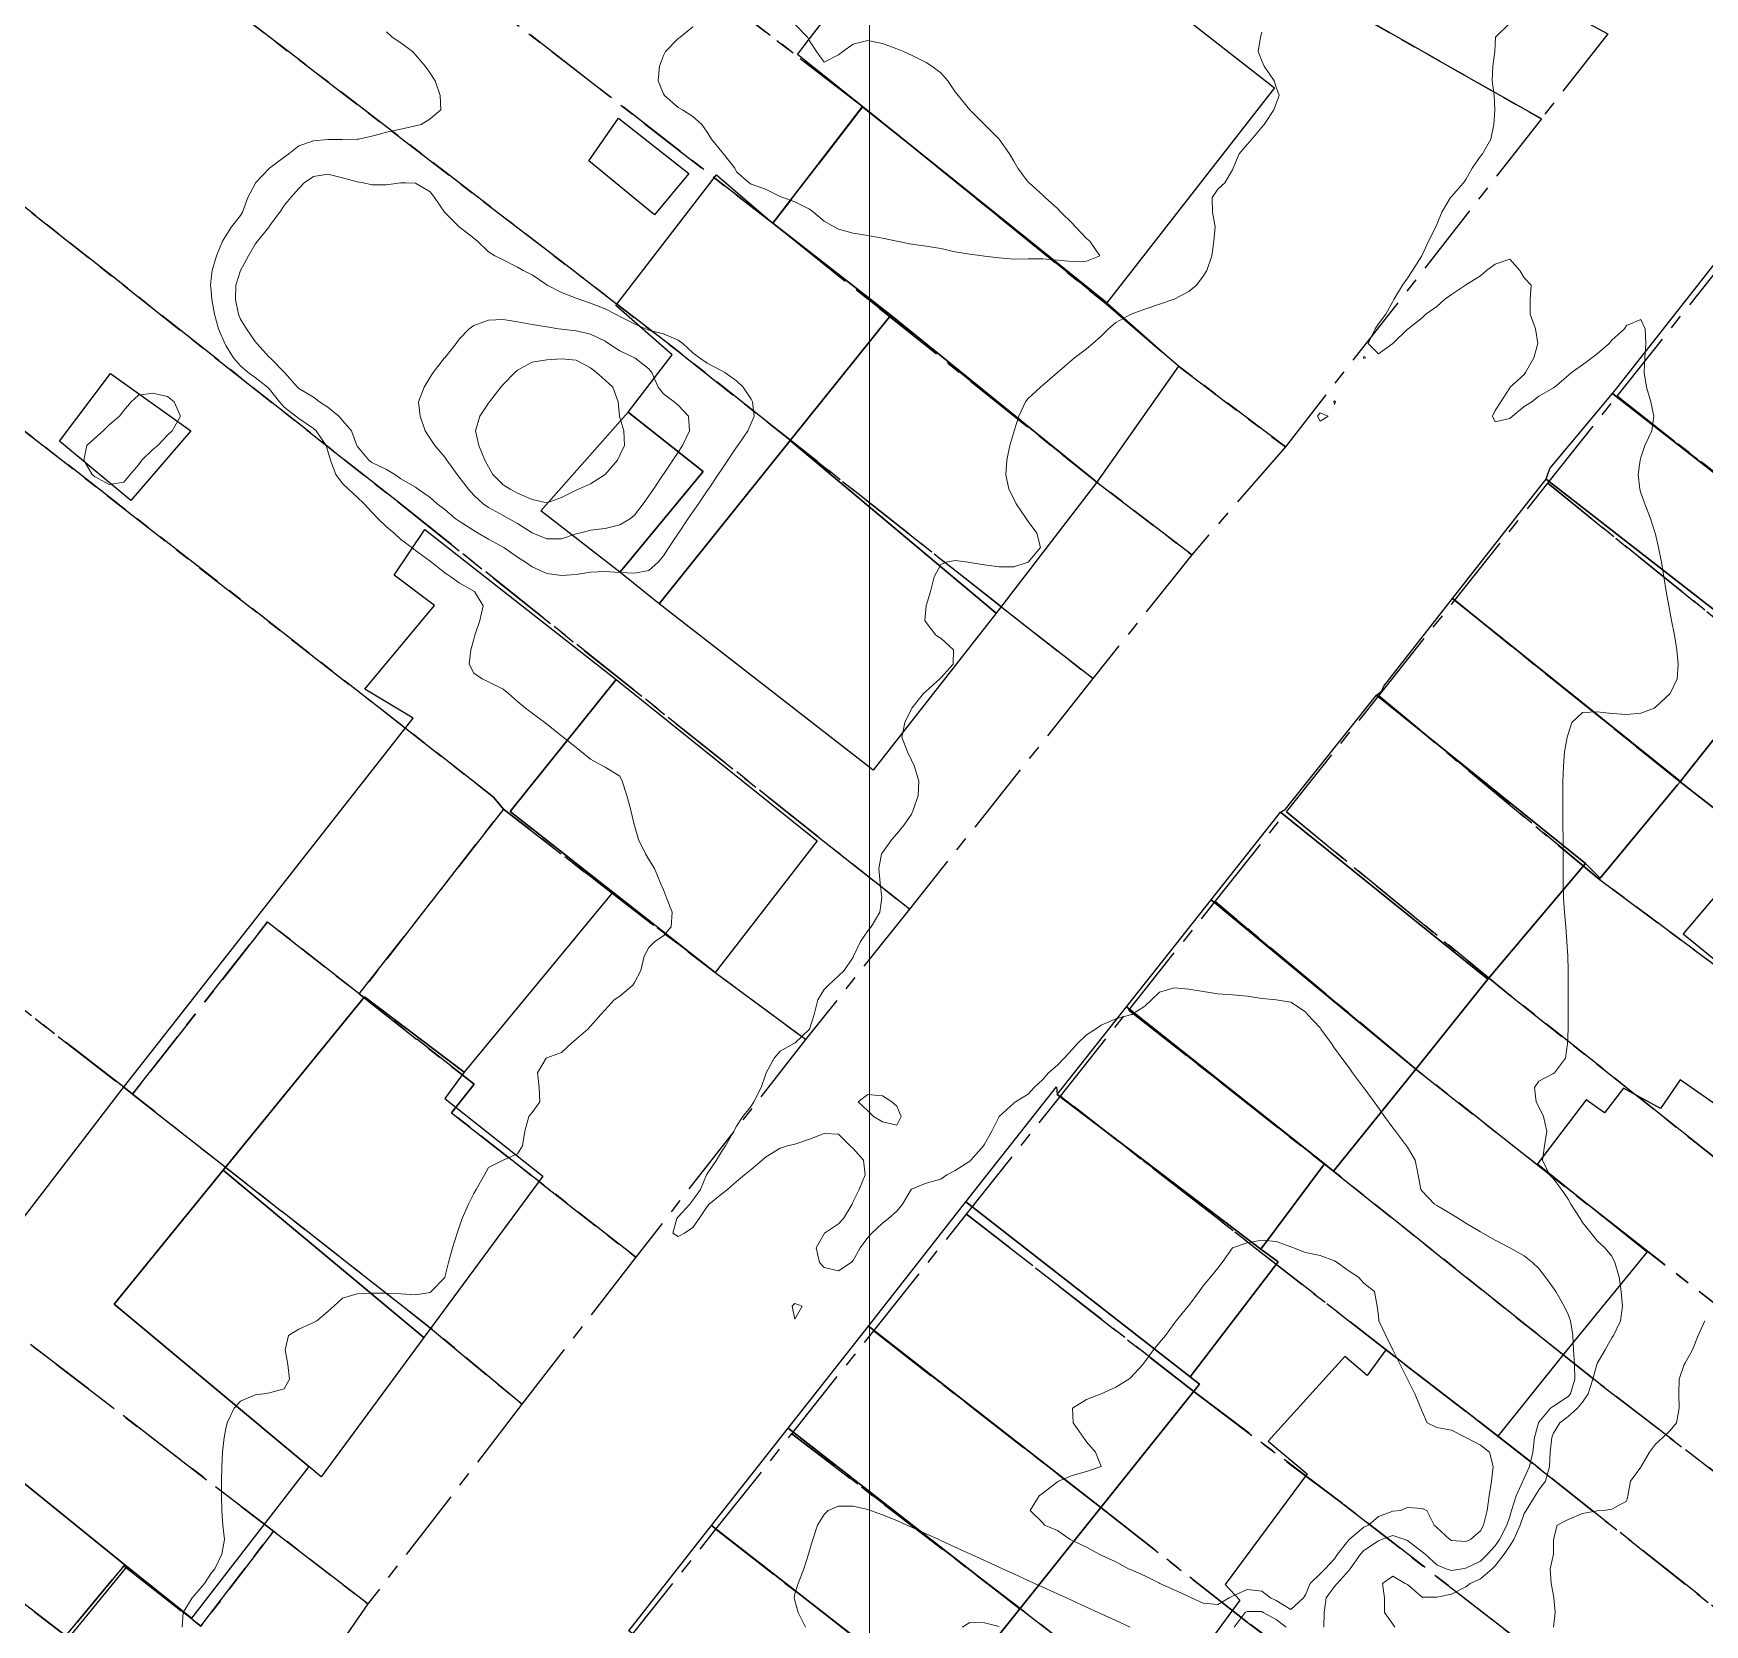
# Model space of a CAD drawing. Header units: centimetres. Extents: x 0 to 642158, y -847 to 649707.
# Drawn here: x 616238.2 to 616295.4, y 621117.8 to 621172.4 of the extents above; entities that cross this region are included whole.
import ezdxf

# ---------------------------------------------------------------- set-up
doc = ezdxf.new("R2010")
doc.units = ezdxf.units.CM
doc.header["$MEASUREMENT"] = 0
doc.linetypes.add('CENTERX2', pattern=[4, 2.5, -0.5, 0.5, -0.5])
doc.layers.add('MEV_grille', color=254, linetype='Continuous', lineweight=9)
doc.layers.add('WAL_topographie 0.5', color=253, linetype='Continuous', lineweight=20)
doc.layers.add('SPW_batiments', color=7, linetype='Continuous')
doc.layers.add('SPW_parcellaire cadastral', color=7, linetype='CENTERX2', lineweight=25, true_color=0xff0542)

# ---------------------------------------------------------------- blocks, each defined once
blk = doc.blocks.new('*U112')
at = {"layer": 'MEV_grille', "transparency": 33554687}
blk.add_lwpolyline([(0, 1825.476), (0, -1825.476)], dxfattribs=at)
blk = doc.blocks.new('*U113')
at = {"layer": 'MEV_grille', "color": 0, "linetype": 'ByBlock', "lineweight": -2, "transparency": 16777216}
blk.add_blockref('*U112', (900, 0), dxfattribs=at)

msp = doc.modelspace()

# ---------------------------------------------------------------- linework, layer by layer
at = {"layer": 'SPW_batiments'}
for points in [[(616279.027, 621171.806), (616280.694, 621170.506), (616274.945, 621163.138), (616266.573, 621169.864), (616264.344, 621171.654), (616264.461, 621171.804), (616264.598, 621171.982), (616269.944, 621178.922), (616279.027, 621171.806)], [(616260.612, 621167.571), (616259.445, 621166.154), (616257.195, 621168.003), (616258.212, 621169.47), (616260.612, 621167.571)], [(616274.945, 621163.138), (616277.396, 621160.973), (616274.605, 621156.989), (616267.536, 621162.722), (616263.495, 621165.871), (616266.573, 621169.864), (616274.945, 621163.138)], [(616263.495, 621165.871), (616267.536, 621162.722), (616264.091, 621158.425), (616259.597, 621152.821), (616258.247, 621153.903), (616258.443, 621154.14), (616261.113, 621157.354), (616258.538, 621159.387), (616260.046, 621161.354), (616258.113, 621163.053), (616261.562, 621167.521), (616263.495, 621165.871)], [(616295.92, 621164.331), (616300.568, 621160.581), (616303.363, 621158.326), (616303.215, 621158.091), (616300.395, 621153.626), (616300.313, 621153.758), (616292.4, 621159.929), (616292.269, 621160.032), (616292.421, 621160.216), (616295.762, 621164.458), (616295.92, 621164.331)], [(616274.605, 621156.989), (616271.152, 621152.501), (616264.091, 621158.425), (616267.536, 621162.722), (616274.605, 621156.989)], [(616243.546, 621158.752), (616241.497, 621156.369), (616239.046, 621158.401), (616240.796, 621160.718), (616243.546, 621158.752)], [(616292.4, 621159.929), (616300.313, 621153.758), (616298.049, 621151.068), (616297.933, 621150.93), (616289.997, 621157.094), (616290.047, 621157.236), (616290.127, 621157.463), (616292.269, 621160.032), (616292.4, 621159.929)], [(616255.543, 621156.008), (616258.538, 621159.388), (616261.113, 621157.354), (616258.443, 621154.14), (616258.247, 621153.904), (616255.543, 621156.008)], [(616271.152, 621152.501), (616266.93, 621147.122), (616259.597, 621152.821), (616264.091, 621158.425), (616271.152, 621152.501)], [(616297.933, 621150.93), (616297.749, 621150.701), (616294.739, 621146.915), (616294.599, 621146.739), (616286.792, 621153.002), (616289.865, 621156.926), (616289.997, 621157.094), (616297.933, 621150.93)], [(616258.129, 621150.231), (616254.498, 621145.703), (616258.016, 621142.938), (616252.916, 621136.77), (616249.498, 621139.353), (616244.658, 621133.411), (616240.917, 621128.819), (616247.599, 621123.251), (616243.568, 621118.052), (616241.352, 621119.833), (616233.502, 621126.18), (616235.917, 621129.318), (616241.2, 621136.185), (616251.164, 621148.903), (616249.514, 621149.903), (616251.897, 621152.77), (616250.514, 621153.803), (616251.564, 621155.37), (616258.129, 621150.231)], [(616294.599, 621146.739), (616294.503, 621146.623), (616291.848, 621143.425), (616291.348, 621143.924), (616284.189, 621149.69), (616284.364, 621149.845), (616284.434, 621150.002), (616286.792, 621153.002), (616294.599, 621146.739)], [(616269.307, 621115.058), (616271.963, 621118.38), (616274.736, 621121.847), (616278.117, 621126.073), (616277.8, 621126.323), (616280.816, 621130.273), (616280.216, 621130.706), (616282.399, 621133.624), (616282.716, 621133.374), (616285.528, 621136.878), (616287.998, 621139.957), (616291.348, 621143.924), (616291.848, 621143.425), (616294.503, 621146.623), (616294.599, 621146.739), (616294.739, 621146.915), (616297.749, 621150.701)], [(616265.015, 621144.704), (616261.515, 621140.187), (616258.016, 621142.938), (616254.498, 621145.703), (616258.129, 621150.231), (616265.015, 621144.704)], [(616291.348, 621143.924), (616287.998, 621139.957), (616280.899, 621145.678), (616281.069, 621145.788), (616284.189, 621149.69), (616291.348, 621143.924)], [(616287.998, 621139.957), (616285.528, 621136.878), (616278.518, 621142.672), (616280.771, 621145.518), (616280.899, 621145.678), (616287.998, 621139.957)], [(616297.197, 621144.458), (616294.698, 621141.508), (616298.298, 621138.575)], [(616285.528, 621136.878), (616282.716, 621133.374), (616282.399, 621133.624), (616275.622, 621139.015), (616278.518, 621142.672), (616285.528, 621136.878)], [(616252.916, 621136.77), (616252.249, 621135.87), (616255.616, 621133.203), (616251.54, 621127.677), (616244.658, 621133.411), (616249.498, 621139.353), (616252.916, 621136.77)], [(616282.399, 621133.624), (616280.216, 621130.706), (616273.242, 621136.008), (616275.622, 621139.015), (616282.399, 621133.624)], [(616273.242, 621136.008), (616280.216, 621130.706), (616280.816, 621130.273), (616277.8, 621126.323), (616270.114, 621132.323), (616273.216, 621136.271), (616273.242, 621136.008)], [(616296.065, 621135.475), (616294.598, 621136.508), (616293.916, 621135.525), (616292.649, 621136.225), (616291.999, 621135.375), (616291.366, 621135.825), (616289.699, 621133.624), (616293.466, 621130.608), (616290.607, 621127.119), (616288.342, 621124.291), (616284.5, 621127.257), (616283.867, 621126.374), (616283.1, 621127.024), (616280.467, 621124.123), (616281.808, 621122.999), (616279.001, 621119.206), (616279.501, 621118.673), (616279.247, 621118.326), (616276.718, 621114.873)], [(616251.54, 621127.677), (616248.017, 621122.903), (616247.599, 621123.251), (616240.917, 621128.819), (616244.658, 621133.411), (616251.54, 621127.677)], [(616277.8, 621126.323), (616278.117, 621126.073), (616274.736, 621121.847), (616266.769, 621128.065), (616270.114, 621132.323), (616277.8, 621126.323)], [(616233.502, 621126.18), (616241.352, 621119.833), (616236.629, 621114.062), (616232.648, 621117.431), (616231.691, 621116.21), (616227.62, 621119.403), (616227.543, 621119.481), (616224.265, 621122.051), (616229.831, 621129.15), (616233.502, 621126.18)], [(616274.736, 621121.847), (616271.963, 621118.38), (616264.026, 621124.574), (616266.769, 621128.065), (616274.736, 621121.847)], [(616271.963, 621118.38), (616269.307, 621115.058), (616261.399, 621121.229), (616264.026, 621124.574), (616271.963, 621118.38)], [(616269.307, 621115.058), (616269.118, 621114.822), (616266.471, 621111.453), (616258.566, 621117.622), (616261.399, 621121.229), (616269.307, 621115.058)]]:
    msp.add_lwpolyline(points, dxfattribs=at)
at = {"layer": 'SPW_parcellaire cadastral'}
for points in [[(616277.851, 621154.508), (616274.465, 621150.258), (616271.299, 621152.738), (616263.532, 621158.874), (616260.17, 621161.544), (616215.54, 621195.857), (616219.075, 621200.431), (616233.804, 621188.923), (616263.495, 621165.87), (616264.028, 621165.448), (616274.555, 621157.03), (616277.851, 621154.508)], [(616209.837, 621188.549), (616215.54, 621195.857), (616260.17, 621161.544), (616263.532, 621158.874), (616271.299, 621152.738), (616274.465, 621150.258), (616268.176, 621142.361), (616264.994, 621144.879), (616250.791, 621156.201), (616209.837, 621188.549)], [(616276.101, 621180.874), (616279.34, 621179.152), (616280.708, 621178.427), (616278.972, 621175.62), (616289.837, 621169.447), (616281.063, 621158.205), (616277.396, 621160.972), (616274.916, 621163.1), (616268.134, 621168.609), (616266.573, 621169.863), (616242.26, 621188.618), (616247.797, 621195.909), (616251.805, 621193.791), (616255.326, 621191.919), (616259.402, 621189.752), (616263.058, 621187.808), (616269.288, 621184.496), (616272.912, 621182.569), (616276.101, 621180.874)], [(616236.773, 621192.789), (616242.26, 621188.618), (616266.573, 621169.863), (616263.495, 621165.87), (616233.804, 621188.923), (616236.773, 621192.789)], [(616254.264, 621145.78), (616253.926, 621146.201), (616206.008, 621183.59), (616209.837, 621188.549), (616250.791, 621156.201), (616264.994, 621144.879), (616268.176, 621142.361), (616264.62, 621137.891), (616261.515, 621140.186), (616254.264, 621145.78)], [(616254.264, 621145.78), (616249.322, 621139.45), (616246.175, 621141.919), (616241.546, 621136.018), (616241.249, 621136.251), (616185.257, 621179.656), (616191.19, 621187.081), (616202.095, 621178.523), (616204.996, 621182.283), (616206.008, 621183.59), (616253.926, 621146.201), (616254.264, 621145.78)], [(616246.381, 621121.039), (616235.765, 621129.201), (616179.699, 621172.236), (616185.257, 621179.656), (616241.249, 621136.251), (616241.546, 621136.018), (616251.767, 621127.998), (616254.899, 621125.387), (616249.621, 621118.548), (616246.381, 621121.039)], [(616280.708, 621178.427), (616282.548, 621177.446), (616285.913, 621175.657), (616290.315, 621173.317), (616292.115, 621172.36), (616289.837, 621169.447), (616278.972, 621175.62), (616280.708, 621178.427)], [(616246.381, 621121.039), (616249.621, 621118.548), (616240.32, 621105.162), (616170.484, 621160.223), (616179.699, 621172.236), (616235.765, 621129.201), (616231.34, 621123.546), (616231.852, 621123.152), (616239.268, 621117.451), (616241.251, 621119.851), (616243.895, 621117.783), (616246.381, 621121.039)], [(616263.495, 621165.87), (616266.573, 621169.863), (616268.134, 621168.609), (616274.916, 621163.1), (616277.396, 621160.972), (616281.063, 621158.205), (616277.851, 621154.508), (616274.555, 621157.03), (616264.028, 621165.448), (616263.495, 621165.87)], [(616297.243, 621165.986), (616301.915, 621162.253), (616303.894, 621164.729), (616308.82, 621161.02), (616337.291, 621139.733), (616330.235, 621130.802), (616305.104, 621150.058), (616300.431, 621153.681), (616292.428, 621159.939), (616297.243, 621165.986)], [(616290.055, 621156.955), (616292.428, 621159.939), (616300.431, 621153.681), (616305.104, 621150.058), (616330.235, 621130.802), (616327.456, 621127.286), (616297.771, 621150.727), (616290.055, 621156.955)], [(616286.866, 621152.944), (616290.055, 621156.955), (616297.771, 621150.727), (616327.456, 621127.286), (616324.47, 621123.506), (616294.587, 621146.723), (616286.866, 621152.944)], [(616286.866, 621152.944), (616294.587, 621146.723), (616324.47, 621123.506), (616323.831, 621122.697), (616321.896, 621120.248), (616298.298, 621138.574), (616291.814, 621143.384), (616284.265, 621149.674), (616286.866, 621152.944)], [(616281.096, 621145.689), (616284.265, 621149.674), (616291.814, 621143.384), (616298.298, 621138.574), (616321.896, 621120.248), (616318.432, 621115.864), (616296.538, 621133.238), (616295.095, 621134.384), (616288.583, 621139.552), (616281.096, 621145.689)], [(616254.264, 621145.78), (616261.515, 621140.186), (616264.62, 621137.891), (616258.796, 621130.428), (616255.457, 621133.048), (616252.484, 621135.38), (616253.256, 621136.363), (616249.322, 621139.45), (616254.264, 621145.78)], [(616281.096, 621145.689), (616288.583, 621139.552), (616295.095, 621134.384), (616296.538, 621133.238), (616318.432, 621115.864), (616316.151, 621112.977), (616292.108, 621131.695), (616285.528, 621136.877), (616278.653, 621142.617), (616281.096, 621145.689)], [(616278.653, 621142.617), (616285.528, 621136.877), (616292.108, 621131.695), (616316.151, 621112.977), (616313.428, 621109.53), (616291.861, 621126.064), (616289.692, 621127.797), (616289.222, 621128.173), (616282.716, 621133.373), (616275.698, 621138.901), (616278.653, 621142.617)], [(616249.322, 621139.45), (616253.256, 621136.363), (616252.484, 621135.38), (616255.457, 621133.048), (616258.796, 621130.428), (616254.899, 621125.387), (616251.767, 621127.998), (616241.546, 621136.018), (616246.175, 621141.919), (616249.322, 621139.45)], [(616313.428, 621109.53), (616310.944, 621106.387), (616289.677, 621123.258), (616287.572, 621124.895), (616285.249, 621126.68), (616273.352, 621135.951), (616275.698, 621138.901), (616282.716, 621133.373), (616289.222, 621128.173), (616289.692, 621127.797), (616291.861, 621126.064), (616313.428, 621109.53)], [(616270.138, 621131.909), (616273.352, 621135.951), (616285.249, 621126.68), (616287.572, 621124.895), (616289.677, 621123.258), (616310.944, 621106.387), (616307.975, 621102.63), (616283.019, 621121.986), (616277.921, 621125.828), (616270.138, 621131.909)], [(616305.082, 621098.968), (616279.755, 621117.924), (616274.736, 621121.846), (616266.953, 621127.904), (616270.138, 621131.909), (616277.921, 621125.828), (616283.019, 621121.986), (616307.975, 621102.63), (616305.082, 621098.968)], [(616246.381, 621121.039), (616243.895, 621117.783), (616241.251, 621119.851), (616239.268, 621117.451), (616231.852, 621123.152), (616231.34, 621123.546), (616235.765, 621129.201), (616246.381, 621121.039)], [(616301.753, 621094.755), (616275.435, 621115.704), (616271.969, 621118.386), (616264.15, 621124.38), (616266.953, 621127.904), (616274.736, 621121.846), (616279.755, 621117.924), (616305.082, 621098.968), (616301.753, 621094.755)], [(616261.546, 621121.105), (616264.15, 621124.38), (616271.969, 621118.386), (616275.435, 621115.704), (616301.753, 621094.755), (616298.979, 621091.246), (616272.839, 621112.393), (616269.307, 621115.058), (616261.546, 621121.105)], [(616261.546, 621121.105), (616269.307, 621115.058), (616272.839, 621112.393), (616298.979, 621091.246), (616296.371, 621087.944), (616289.944, 621092.922), (616266.273, 621111.201), (616258.513, 621117.291), (616261.546, 621121.105)]]:
    msp.add_lwpolyline(points, dxfattribs=at)
at = {"layer": 'WAL_topographie 0.5'}
for points in [[(616250.25, 621172.431), (616250.453, 621172.25), (616250.75, 621172.056), (616251.145, 621171.75), (616251.25, 621171.645), (616251.583, 621171.25), (616251.75, 621171.008), (616251.92, 621170.75), (616252.1, 621170.25), (616252.114, 621169.75), (616251.75, 621169.448), (616251.441, 621169.25), (616251.25, 621169.205), (616250.75, 621169.092), (616250.25, 621168.984), (616249.75, 621168.857), (616249.293, 621168.75), (616249.25, 621168.744), (616248.75, 621168.738), (616248.25, 621168.737), (616247.75, 621168.688), (616247.25, 621168.524), (616246.913, 621168.25), (616246.75, 621168.136), (616246.25, 621167.753), (616246.247, 621167.75), (616245.765, 621167.25), (616245.75, 621167.222), (616245.508, 621166.75), (616245.325, 621166.25), (616245.25, 621166.134), (616244.941, 621165.75), (616244.75, 621165.433), (616244.636, 621165.25), (616244.429, 621164.75), (616244.275, 621164.25), (616244.25, 621163.971), (616244.223, 621163.75), (616244.25, 621163.567), (616244.274, 621163.25), (616244.364, 621162.75), (616244.501, 621162.25), (616244.711, 621161.75), (616244.75, 621161.68), (616245.016, 621161.25), (616245.25, 621160.979), (616245.511, 621160.75), (616245.75, 621160.584), (616246.176, 621160.25), (616246.25, 621160.18), (616246.592, 621159.75), (616246.75, 621159.565), (616247.143, 621159.25), (616247.25, 621159.172), (616247.75, 621158.835), (616247.847, 621158.75), (616248.186, 621158.25), (616248.25, 621158.056), (616248.34, 621157.75), (616248.519, 621157.25), (616248.75, 621156.942), (616248.954, 621156.75), (616249.25, 621156.483), (616249.485, 621156.25), (616249.75, 621155.959), (616249.959, 621155.75), (616250.25, 621155.462), (616250.523, 621155.25), (616250.75, 621155.028), (616251.126, 621154.75), (616251.25, 621154.648), (616251.75, 621154.281), (616251.798, 621154.25), (616252.25, 621153.882), (616252.456, 621153.75), (616252.75, 621153.548), (616253.25, 621153.261), (616253.268, 621153.25), (616253.572, 621152.75), (616253.456, 621152.25), (616253.288, 621151.75), (616253.25, 621151.613), (616253.149, 621151.25), (616253.092, 621150.75), (616253.25, 621150.447), (616253.538, 621150.25), (616253.75, 621150.148), (616254.25, 621149.893), (616254.432, 621149.75), (616254.75, 621149.481), (616255.023, 621149.25), (616255.25, 621149.076), (616255.687, 621148.75), (616255.75, 621148.7), (616256.25, 621148.3), (616256.311, 621148.25), (616256.75, 621147.896), (616256.938, 621147.75), (616257.25, 621147.5), (616257.704, 621147.25), (616257.75, 621147.226), (616258.25, 621146.917), (616258.33, 621146.75), (616258.497, 621146.25), (616258.629, 621145.75), (616258.745, 621145.25), (616258.75, 621145.225), (616258.894, 621144.75), (616259.13, 621144.25), (616259.25, 621144.059), (616259.444, 621143.75), (616259.647, 621143.25), (616259.75, 621143.018), (616259.854, 621142.75), (616260.051, 621142.25), (616260.014, 621141.75), (616259.75, 621141.439), (616259.446, 621141.25), (616259.25, 621141.046), (616259.083, 621140.75), (616258.968, 621140.25), (616258.75, 621139.841), (616258.692, 621139.75), (616258.25, 621139.379), (616258.055, 621139.25), (616257.75, 621138.912), (616257.604, 621138.75), (616257.25, 621138.347), (616257.155, 621138.25), (616256.75, 621137.901), (616256.579, 621137.75), (616256.25, 621137.445), (616255.75, 621137.26), (616255.732, 621137.25), (616255.427, 621136.75), (616255.482, 621136.25), (616255.513, 621135.75), (616255.25, 621135.393), (616255.132, 621135.25), (616254.991, 621134.75), (616254.917, 621134.25), (616254.75, 621133.969), (616254.25, 621133.75), (616254.25, 621133.75), (616253.75, 621133.5), (616253.617, 621133.25), (616253.329, 621132.75), (616253.25, 621132.615), (616253.06, 621132.25), (616252.854, 621131.75), (616252.75, 621131.462), (616252.676, 621131.25), (616252.512, 621130.75), (616252.383, 621130.25), (616252.26, 621129.75), (616252.25, 621129.731), (616251.787, 621129.25), (616251.75, 621129.217), (616251.25, 621129.134), (616250.75, 621129.177), (616250.25, 621129.2), (616249.75, 621129.199), (616249.25, 621129.176), (616248.75, 621129.03), (616248.446, 621128.75), (616248.25, 621128.57), (616247.869, 621128.25), (616247.75, 621128.186), (616247.25, 621127.963), (616246.896, 621127.75), (616246.783, 621127.25), (616246.873, 621126.75), (616246.929, 621126.25), (616246.75, 621125.917), (616246.25, 621125.778), (616246.05, 621125.75), (616245.75, 621125.706), (616245.25, 621125.49), (616245.036, 621125.25), (616244.795, 621124.75), (616244.75, 621124.562), (616244.687, 621124.25), (616244.634, 621123.75), (616244.61, 621123.25), (616244.604, 621122.75), (616244.604, 621122.25), (616244.61, 621121.75), (616244.65, 621121.25), (616244.708, 621120.75), (616244.611, 621120.25), (616244.367, 621119.75), (616244.25, 621119.594), (616244.014, 621119.25), (616243.75, 621118.937), (616243.596, 621118.75), (616243.283, 621118.25), (616243.25, 621117.75)], [(616260.75, 621172.598), (616260.324, 621172.25), (616260.25, 621172.2), (616259.822, 621171.75), (616259.75, 621171.619), (616259.611, 621171.25), (616259.57, 621170.75), (616259.75, 621170.303), (616259.782, 621170.25), (616260.25, 621169.839), (616260.398, 621169.75), (616260.75, 621169.521), (616261.058, 621169.25), (616261.25, 621168.994), (616261.391, 621168.75), (616261.75, 621168.312), (616261.807, 621168.25), (616262.191, 621167.75), (616262.25, 621167.628), (616262.688, 621167.25), (616262.75, 621167.211), (616263.25, 621167.03), (616263.75, 621166.779), (616263.843, 621166.75), (616264.25, 621166.602), (616264.75, 621166.351), (616264.887, 621166.25), (616265.25, 621165.942), (616265.6, 621165.75), (616265.75, 621165.662), (616266.25, 621165.522), (616266.75, 621165.443), (616267.25, 621165.36), (616267.75, 621165.25), (616267.75, 621165.25), (616268.25, 621165.153), (616268.75, 621165.086), (616269.25, 621165), (616269.75, 621164.892), (616270.25, 621164.805), (616270.679, 621164.75), (616270.75, 621164.742), (616271.25, 621164.679), (616271.75, 621164.633), (616272.25, 621164.647), (616272.75, 621164.642), (616273.25, 621164.597), (616273.75, 621164.556), (616274.25, 621164.57)], [(616280.25, 621172.417), (616280.206, 621172.25), (616280.132, 621171.75), (616280.25, 621171.43), (616280.337, 621171.25), (616280.683, 621170.75), (616280.75, 621170.533), (616280.848, 621170.25), (616280.75, 621169.968), (616280.671, 621169.75), (616280.332, 621169.25), (616280.25, 621169.156), (616279.914, 621168.75), (616279.75, 621168.571), (616279.476, 621168.25), (616279.267, 621167.75), (616279.25, 621167.702), (616278.986, 621167.25), (616278.75, 621167.032), (616278.55, 621166.75), (616278.564, 621166.25), (616278.654, 621165.75), (616278.614, 621165.25), (616278.537, 621164.75), (616278.37, 621164.25), (616278.25, 621164.056), (616278.013, 621163.75), (616277.75, 621163.531), (616277.25, 621163.263), (616277.219, 621163.25), (616276.75, 621163.09), (616276.25, 621162.928), (616275.779, 621162.75), (616275.75, 621162.739), (616275.25, 621162.461), (616275, 621162.25), (616274.75, 621162), (616274.464, 621161.75), (616274.25, 621161.562), (616273.833, 621161.25), (616273.75, 621161.187), (616273.25, 621160.75), (616273.25, 621160.75), (616272.75, 621160.313), (616272.667, 621160.25), (616272.25, 621159.865), (616272.15, 621159.75), (616271.932, 621159.25), (616271.765, 621158.75), (616271.75, 621158.704), (616271.615, 621158.25), (616271.519, 621157.75), (616271.478, 621157.25), (616271.581, 621156.75), (616271.75, 621156.417), (616271.831, 621156.25), (616272.174, 621155.75), (616272.25, 621155.644), (616272.544, 621155.25), (616272.665, 621154.75), (616272.25, 621154.25), (616272.25, 621154.25), (616271.75, 621154.091), (616271.25, 621154.094), (616270.75, 621154.155), (616270.25, 621154.242), (616270.188, 621154.25), (616269.75, 621154.309), (616269.432, 621154.25), (616269.25, 621154.173), (616269.021, 621153.75), (616268.897, 621153.25), (616268.75, 621152.75), (616268.75, 621152.75), (616268.706, 621152.25), (616268.75, 621152.179), (616269.083, 621151.75), (616269.25, 621151.647), (616269.684, 621151.25), (616269.671, 621150.75), (616269.25, 621150.282), (616269.22, 621150.25), (616268.75, 621149.831), (616268.658, 621149.75), (616268.265, 621149.25), (616268.25, 621149.223), (616268.017, 621148.75), (616267.912, 621148.25), (616268.106, 621147.75), (616268.25, 621147.466), (616268.353, 621147.25), (616268.494, 621146.75), (616268.475, 621146.25), (616268.31, 621145.75), (616268.25, 621145.618), (616267.995, 621145.25), (616267.75, 621144.936), (616267.576, 621144.75), (616267.25, 621144.295), (616267.225, 621144.25), (616267.133, 621143.75), (616267.173, 621143.25), (616267.227, 621142.75), (616267.161, 621142.25), (616266.866, 621141.75), (616266.75, 621141.62), (616266.5, 621141.25), (616266.266, 621140.75), (616266.25, 621140.71), (616265.935, 621140.25), (616265.75, 621140.077), (616265.401, 621139.75), (616265.25, 621139.603), (616265.041, 621139.25), (616264.915, 621138.75), (616264.75, 621138.25), (616264.75, 621138.25), (616264.25, 621137.766), (616264.215, 621137.75), (616263.75, 621137.49), (616263.545, 621137.25), (616263.273, 621136.75), (616263.25, 621136.683), (616263.097, 621136.25), (616262.843, 621135.75), (616262.75, 621135.611), (616262.467, 621135.25), (616262.25, 621134.917), (616262.157, 621134.75), (616261.877, 621134.25), (616261.75, 621134.068), (616261.566, 621133.75), (616261.25, 621133.288), (616261.228, 621133.25), (616261.014, 621132.75), (616260.75, 621132.382), (616260.656, 621132.25), (616260.25, 621131.811), (616260.201, 621131.75), (616260.065, 621131.25), (616260.25, 621131.134), (616260.468, 621131.25), (616260.75, 621131.447), (616260.967, 621131.75), (616261.25, 621132.169), (616261.316, 621132.25), (616261.75, 621132.601), (616261.939, 621132.75), (616262.25, 621133.024), (616262.529, 621133.25), (616262.75, 621133.438), (616263.129, 621133.75), (616263.25, 621133.858), (616263.75, 621134.167), (616264, 621134.25), (616264.25, 621134.307), (616264.75, 621134.471), (616265.25, 621134.672), (616265.75, 621134.645), (616266.145, 621134.25), (616266.25, 621134.15), (616266.598, 621133.75), (616266.664, 621133.25), (616266.454, 621132.75), (616266.25, 621132.333), (616266.217, 621132.25), (616265.92, 621131.75), (616265.75, 621131.567), (616265.269, 621131.25), (616265.25, 621131.227), (616264.981, 621130.75), (616265.099, 621130.25), (616265.25, 621130.071), (616265.75, 621129.956), (616266.185, 621130.25), (616266.25, 621130.321), (616266.485, 621130.75), (616266.75, 621131.105), (616266.891, 621131.25), (616267.25, 621131.591), (616267.46, 621131.75), (616267.75, 621132.007), (616267.935, 621132.25), (616268.233, 621132.75), (616268.25, 621132.764), (616268.75, 621132.961), (616269.25, 621133.1), (616269.464, 621133.25), (616269.75, 621133.404), (616270.25, 621133.719), (616270.282, 621133.75), (616270.717, 621134.25), (616270.75, 621134.304), (616271, 621134.75), (616271.25, 621135.25), (616271.25, 621135.25), (616271.75, 621135.709), (616271.817, 621135.75), (616272.25, 621136.021), (616272.45, 621136.25), (616272.75, 621136.516), (616272.949, 621136.75), (616273.25, 621137.012), (616273.475, 621137.25), (616273.75, 621137.545), (616273.941, 621137.75), (616274.25, 621138.052), (616274.56, 621138.25), (616274.75, 621138.381), (616275.25, 621138.601), (616275.75, 621138.732), (616275.8, 621138.75), (616276.25, 621139.031), (616276.469, 621139.25), (616276.75, 621139.515), (616277.25, 621139.659), (616277.75, 621139.617), (616278.25, 621139.537), (616278.75, 621139.452), (616279.25, 621139.417), (616279.75, 621139.378), (616280.25, 621139.294), (616280.75, 621139.25), (616280.75, 621139.25), (616281.25, 621139.168), (616281.75, 621138.837), (616281.824, 621138.75), (616282.25, 621138.286), (616282.277, 621138.25), (616282.642, 621137.75), (616282.75, 621137.599), (616283, 621137.25), (616283.25, 621136.914), (616283.368, 621136.75), (616283.737, 621136.25), (616283.75, 621136.232), (616284.108, 621135.75), (616284.25, 621135.552), (616284.463, 621135.25), (616284.75, 621134.859), (616284.833, 621134.75), (616285.216, 621134.25), (616285.25, 621134.198), (616285.512, 621133.75), (616285.616, 621133.25), (616285.706, 621132.75), (616285.75, 621132.693), (616286.169, 621132.25), (616286.25, 621132.2), (616286.75, 621131.9), (616287, 621131.75), (616287.25, 621131.6), (616287.75, 621131.3), (616287.834, 621131.25), (616288.25, 621131.01), (616288.75, 621130.75), (616288.75, 621130.75), (616289.25, 621130.48), (616289.526, 621130.25), (616289.75, 621130.047), (616289.982, 621129.75), (616290.25, 621129.373), (616290.326, 621129.25), (616290.622, 621128.75), (616290.75, 621128.461), (616290.839, 621128.25), (616290.913, 621127.75), (616290.942, 621127.25), (616290.975, 621126.75), (616290.985, 621126.25), (616290.836, 621125.75), (616290.75, 621125.649), (616290.25, 621125.324), (616290.147, 621125.25), (616289.75, 621124.772), (616289.736, 621124.75), (616289.596, 621124.25), (616289.539, 621123.75), (616289.424, 621123.25), (616289.25, 621122.857), (616289.199, 621122.75), (616288.974, 621122.25), (616288.815, 621121.75), (616288.75, 621121.537), (616288.653, 621121.25), (616288.403, 621120.75), (616288.25, 621120.534), (616287.995, 621120.25), (616287.75, 621120.016), (616287.25, 621119.772), (616287.122, 621119.75), (616286.75, 621119.687), (616286.568, 621119.75), (616286.25, 621119.887), (616285.849, 621120.25), (616285.75, 621120.333), (616285.25, 621120.714), (616285.158, 621120.75), (616284.75, 621120.887), (616284.36, 621120.75), (616284.25, 621120.709), (616283.75, 621120.374), (616283.632, 621120.25), (616283.285, 621119.75), (616283.25, 621119.707), (616282.841, 621119.25), (616282.75, 621119.142), (616282.458, 621118.75), (616282.393, 621118.25), (616282.376, 621117.75)], [(616274.25, 621164.57), (616274.7, 621164.75), (616274.361, 621165.25), (616274.25, 621165.35), (616273.869, 621165.75), (616273.75, 621165.869), (616273.369, 621166.25), (616273.25, 621166.375), (616272.833, 621166.75), (616272.75, 621166.829), (616272.279, 621167.25), (616272.25, 621167.281), (616271.893, 621167.75), (616271.75, 621168), (616271.607, 621168.25), (616271.25, 621168.75), (616271.25, 621168.75), (616270.75, 621169.25), (616270.75, 621169.25), (616270.25, 621169.75), (616270.25, 621169.75), (616269.85, 621170.25), (616269.75, 621170.375), (616269.489, 621170.75), (616269.25, 621171.025), (616268.95, 621171.25), (616268.75, 621171.375), (616268.25, 621171.63), (616267.977, 621171.75), (616267.75, 621171.843), (616267.25, 621172.026), (616266.75, 621172.129), (616266.25, 621172), (616265.893, 621171.75), (616265.75, 621171.639), (616265.25, 621171.383), (616264.988, 621171.75), (616264.75, 621172.12), (616264.68, 621172.25), (616264.25, 621172.689)], [(616288.75, 621172.726), (616288.263, 621172.25), (616288.25, 621172), (616288.239, 621171.75), (616288.174, 621171.25), (616288.153, 621170.75), (616288.215, 621170.25), (616288.244, 621169.75), (616288.21, 621169.25), (616288.102, 621168.75), (616287.815, 621168.25), (616287.75, 621168.167), (616287.466, 621167.75), (616287.25, 621167.362), (616287.164, 621167.25), (616286.75, 621166.785), (616286.722, 621166.75), (616286.425, 621166.25), (616286.25, 621165.824), (616286.213, 621165.75), (616285.965, 621165.25), (616285.75, 621164.776), (616285.737, 621164.75), (616285.414, 621164.25), (616285.25, 621163.99), (616285.078, 621163.75), (616284.782, 621163.25), (616284.75, 621163.185), (616284.506, 621162.75), (616284.25, 621162.422), (616284.144, 621162.25), (616283.905, 621161.75), (616284.25, 621161.393), (616284.75, 621161.75), (616284.75, 621161.75), (616285.25, 621162.235), (616285.269, 621162.25), (616285.75, 621162.621), (616285.875, 621162.75), (616286.25, 621163.015), (616286.517, 621163.25), (616286.75, 621163.422), (616287.238, 621163.75), (616287.25, 621163.759), (616287.75, 621164.067), (616287.953, 621164.25), (616288.25, 621164.462), (616288.75, 621164.636), (616289.096, 621164.25), (616289.25, 621164), (616289.481, 621163.75), (616289.455, 621163.25), (616289.456, 621162.75), (616289.633, 621162.25), (616289.719, 621161.75), (616289.576, 621161.25), (616289.288, 621160.75), (616289.25, 621160.683), (616288.769, 621160.25), (616288.75, 621160.228), (616288.444, 621159.75), (616288.25, 621159.446), (616288.158, 621159.25), (616288.25, 621159.063), (616288.75, 621159.172), (616288.844, 621159.25), (616289.25, 621159.586), (616289.507, 621159.75), (616289.75, 621159.937), (616290.25, 621160.226), (616290.284, 621160.25), (616290.75, 621160.652), (616290.872, 621160.75), (616291.25, 621161.013), (616291.561, 621161.25), (616291.75, 621161.392), (616292.156, 621161.75), (616292.25, 621161.861), (616292.687, 621162.25), (616292.75, 621162.364), (616293.25, 621162.568), (616293.39, 621162.25), (616293.417, 621161.75), (616293.384, 621161.25), (616293.364, 621160.75), (616293.435, 621160.25), (616293.583, 621159.75), (616293.694, 621159.25), (616293.622, 621158.75), (616293.378, 621158.25), (616293.25, 621157.833), (616293.227, 621157.75), (616293.156, 621157.25), (616293.206, 621156.75), (616293.25, 621156.631), (616293.383, 621156.25), (616293.581, 621155.75), (616293.741, 621155.25), (616293.75, 621155.208), (616293.852, 621154.75), (616293.948, 621154.25), (616294.038, 621153.75), (616294.115, 621153.25), (616294.203, 621152.75), (616294.25, 621152.5), (616294.297, 621152.25), (616294.394, 621151.75), (616294.474, 621151.25), (616294.525, 621150.75), (616294.491, 621150.25), (616294.25, 621149.75), (616294.25, 621149.75), (616293.75, 621149.279), (616293.704, 621149.25), (616293.25, 621149.071), (616292.75, 621149.034), (616292.25, 621149.065), (616291.75, 621149.117), (616291.25, 621149.1), (616290.875, 621148.75), (616290.75, 621148.361), (616290.722, 621148.25), (616290.632, 621147.75), (616290.591, 621147.25), (616290.576, 621146.75), (616290.568, 621146.25), (616290.568, 621145.75), (616290.572, 621145.25), (616290.58, 621144.75), (616290.583, 621144.25), (616290.583, 621143.75), (616290.583, 621143.25), (616290.59, 621142.75), (616290.625, 621142.25), (616290.677, 621141.75), (616290.713, 621141.25), (616290.738, 621140.75), (616290.75, 621140.251), (616290.75, 621140.25), (616290.75, 621139.75), (616290.75, 621139.25), (616290.75, 621138.75), (616290.75, 621138.25), (616290.75, 621138.249), (616290.735, 621137.75), (616290.659, 621137.25), (616290.288, 621136.75), (616290.25, 621136.726), (616289.75, 621136.461), (616289.596, 621136.25), (616289.663, 621135.75), (616289.75, 621135.583), (616289.903, 621135.25), (616290.019, 621134.75), (616289.948, 621134.25), (616289.878, 621133.75), (616290.11, 621133.25), (616290.25, 621133.113), (616290.521, 621132.75), (616290.75, 621132.413), (616290.847, 621132.25), (616291.16, 621131.75), (616291.25, 621131.618), (616291.537, 621131.25), (616291.75, 621130.991), (616292.007, 621130.75), (616292.25, 621130.467), (616292.355, 621130.25), (616292.498, 621129.75), (616292.574, 621129.25), (616292.618, 621128.75), (616292.551, 621128.25), (616292.31, 621127.75), (616292.25, 621127.668), (616292.021, 621127.25), (616291.75, 621126.785), (616291.737, 621126.75), (616291.6, 621126.25), (616291.442, 621125.75), (616291.25, 621125.457), (616291.079, 621125.25), (616290.75, 621124.966), (616290.468, 621124.75), (616290.25, 621124.399), (616290.189, 621124.25), (616290.142, 621123.75), (616290.119, 621123.25), (616289.972, 621122.75), (616289.75, 621122.452), (616289.628, 621122.25), (616289.317, 621121.75), (616289.25, 621121.639), (616289.106, 621121.25), (616288.895, 621120.75), (616288.75, 621120.533), (616288.562, 621120.25), (616288.25, 621119.848), (616288.146, 621119.75), (616287.75, 621119.402), (616287.395, 621119.25), (616287.25, 621119.129), (616286.75, 621118.877), (616286.25, 621118.774), (616285.75, 621118.779), (616285.25, 621119.212), (616285.167, 621119.25), (616284.75, 621119.5), (616284.393, 621119.25), (616284.464, 621118.75), (616284.464, 621118.25), (616284.75, 621117.85), (616284.813, 621117.75)], [(616259.25, 621153.968), (616259.568, 621154.25), (616259.75, 621154.471), (616259.935, 621154.75), (616260.25, 621155.235), (616260.26, 621155.25), (616260.599, 621155.75), (616260.75, 621155.972), (616260.945, 621156.25), (616261.25, 621156.693), (616261.289, 621156.75), (616261.627, 621157.25), (616261.75, 621157.433), (616261.959, 621157.75), (616262.25, 621158.19), (616262.291, 621158.25), (616262.634, 621158.75), (616262.75, 621159.017), (616262.857, 621159.25), (616262.801, 621159.75), (616262.75, 621159.836), (616262.482, 621160.25), (616262.25, 621160.466), (616261.853, 621160.75), (616261.75, 621160.806), (616261.25, 621161.069), (616260.979, 621161.25), (616260.75, 621161.422), (616260.411, 621161.75), (616260.25, 621161.859), (616259.75, 621162.074), (616259.25, 621162.207), (616259.137, 621162.25), (616258.75, 621162.416), (616258.25, 621162.673), (616258.101, 621162.75), (616257.75, 621162.929), (616257.25, 621163.127), (616256.878, 621163.25), (616256.75, 621163.303), (616256.25, 621163.498), (616255.757, 621163.75), (616255.75, 621163.755), (616255.25, 621164.095), (616254.941, 621164.25), (616254.75, 621164.359), (616254.25, 621164.619), (616253.968, 621164.75), (616253.75, 621164.888), (616253.373, 621165.25), (616253.25, 621165.359), (616252.75, 621165.743), (616252.741, 621165.75), (616252.25, 621166.241), (616252.242, 621166.25), (616251.902, 621166.75), (616251.75, 621166.948), (616251.25, 621167.243), (616250.917, 621167.25), (616250.75, 621167.252), (616250.733, 621167.25), (616250.25, 621167.184), (616249.75, 621167.183), (616249.466, 621167.25), (616249.25, 621167.288), (616248.75, 621167.424), (616248.25, 621167.552), (616247.75, 621167.473), (616247.429, 621167.25), (616247.25, 621167.061), (616246.978, 621166.75), (616246.75, 621166.481), (616246.602, 621166.25), (616246.25, 621165.777), (616246.233, 621165.75), (616245.838, 621165.25), (616245.75, 621165.146), (616245.53, 621164.75), (616245.25, 621164.25), (616245.25, 621164.25), (616245.089, 621163.75), (616245.081, 621163.25), (616245.182, 621162.75), (616245.25, 621162.574), (616245.457, 621162.25), (616245.75, 621161.816), (616245.807, 621161.75), (616246.25, 621161.27), (616246.27, 621161.25), (616246.75, 621160.76), (616246.758, 621160.75), (616247.206, 621160.25), (616247.25, 621160.207), (616247.75, 621159.903), (616247.963, 621159.75), (616248.25, 621159.567), (616248.623, 621159.25), (616248.75, 621159.105), (616249.055, 621158.75), (616249.241, 621158.25), (616249.25, 621158.227), (616249.649, 621157.75), (616249.75, 621157.669), (616250.25, 621157.429), (616250.542, 621157.25), (616250.75, 621157.107), (616251.25, 621156.821), (616251.338, 621156.75), (616251.75, 621156.467), (616251.988, 621156.25), (616252.25, 621156.053), (616252.606, 621155.75), (616252.75, 621155.652), (616253.25, 621155.332), (616253.396, 621155.25), (616253.75, 621155.04), (616254.25, 621154.767), (616254.277, 621154.75), (616254.75, 621154.42), (616255.019, 621154.25), (616255.25, 621154.093), (616255.75, 621153.864), (616256.25, 621153.794), (616256.75, 621153.833), (616257.25, 621153.907), (616257.75, 621153.927), (616258.25, 621153.902), (616258.75, 621153.878), (616259.25, 621153.968)], [(616256.75, 621155.222), (616256.866, 621155.25), (616257.25, 621155.347), (616257.75, 621155.409), (616258.25, 621155.529), (616258.617, 621155.75), (616258.75, 621155.86), (616259.054, 621156.25), (616259.25, 621156.528), (616259.401, 621156.75), (616259.736, 621157.25), (616259.75, 621157.271), (616260.065, 621157.75), (616260.25, 621158.026), (616260.404, 621158.25), (616260.64, 621158.75), (616260.6, 621159.25), (616260.25, 621159.635), (616260.117, 621159.75), (616259.75, 621160.022), (616259.569, 621160.25), (616259.351, 621160.75), (616259.25, 621160.882), (616258.767, 621161.25), (616258.75, 621161.257), (616258.25, 621161.495), (616257.867, 621161.75), (616257.75, 621161.822), (616257.25, 621162.068), (616256.75, 621162.18), (616256.25, 621162.236), (616256.146, 621162.25), (616255.75, 621162.314), (616255.25, 621162.392), (616254.75, 621162.488), (616254.25, 621162.564), (616253.75, 621162.543), (616253.25, 621162.368), (616253.094, 621162.25), (616252.75, 621161.894), (616252.638, 621161.75), (616252.25, 621161.254), (616252.246, 621161.25), (616251.859, 621160.75), (616251.75, 621160.596), (616251.549, 621160.25), (616251.355, 621159.75), (616251.407, 621159.25), (616251.58, 621158.75), (616251.75, 621158.488), (616251.913, 621158.25), (616252.25, 621157.854), (616252.318, 621157.75), (616252.678, 621157.25), (616252.75, 621157.164), (616253.063, 621156.75), (616253.25, 621156.544), (616253.565, 621156.25), (616253.75, 621156.12), (616254.25, 621155.85), (616254.44, 621155.75), (616254.75, 621155.573), (616255.25, 621155.26), (616255.274, 621155.25), (616255.75, 621155.049), (616256.25, 621155.056), (616256.75, 621155.222)], [(616256.75, 621156.719), (616256.832, 621156.75), (616257.25, 621156.932), (616257.746, 621157.25), (616257.75, 621157.253), (616258.171, 621157.75), (616258.25, 621157.913), (616258.415, 621158.25), (616258.394, 621158.75), (616258.25, 621159.207), (616258.242, 621159.25), (616258.191, 621159.75), (616258.009, 621160.25), (616257.75, 621160.484), (616257.454, 621160.75), (616257.25, 621160.907), (616256.75, 621161.17), (616256.25, 621161.219), (616255.75, 621161.185), (616255.25, 621161.106), (616254.75, 621160.83), (616254.655, 621160.75), (616254.25, 621160.336), (616254.168, 621160.25), (616253.787, 621159.75), (616253.75, 621159.696), (616253.456, 621159.25), (616253.309, 621158.75), (616253.418, 621158.25), (616253.621, 621157.75), (616253.75, 621157.518), (616253.905, 621157.25), (616254.25, 621156.902), (616254.49, 621156.75), (616254.75, 621156.619), (616255.25, 621156.399), (616255.75, 621156.284), (616256.25, 621156.469), (616256.75, 621156.719)], [(616283.75, 621161.233), (616283.806, 621161.25), (616283.75, 621161.3), (616283.737, 621161.25), (616283.75, 621161.233)], [(616241.467, 621157.25), (616241.25, 621156.99), (616240.75, 621156.914), (616240.25, 621157.188), (616240.171, 621157.25), (616239.88, 621157.75), (616239.987, 621158.25), (616240.25, 621158.494), (616240.539, 621158.75), (616240.75, 621158.955), (616241.099, 621159.25), (616241.25, 621159.45), (616241.5, 621159.75), (616241.75, 621159.971), (616242.25, 621160.044), (616242.75, 621159.924), (616242.977, 621159.75), (616243.194, 621159.25), (616242.91, 621158.75), (616242.75, 621158.606), (616242.414, 621158.25), (616242.25, 621158.118), (616241.871, 621157.75), (616241.75, 621157.59), (616241.467, 621157.25)], [(616282.75, 621159.65), (616282.776, 621159.75), (616282.75, 621159.775), (616282.72, 621159.75), (616282.75, 621159.65)], [(616282.25, 621159.078), (616282.528, 621159.25), (616282.25, 621159.372), (616282.161, 621159.25), (616282.25, 621159.078)], [(616267.898, 621135.25), (616267.75, 621134.954), (616267.25, 621135.073), (616266.95, 621135.25), (616266.75, 621135.45), (616266.417, 621135.75), (616266.75, 621136), (616267.25, 621135.954), (616267.571, 621135.75), (616267.75, 621135.611), (616267.898, 621135.25)], [(616281.684, 621118.75), (616281.25, 621118.353), (616280.75, 621118.662), (616280.547, 621118.75), (616280.25, 621118.987), (616279.75, 621119.041), (616279.25, 621118.811), (616279.14, 621118.75), (616278.75, 621118.521), (616278.25, 621118.568), (616277.843, 621118.75), (616277.75, 621118.795), (616277.25, 621119.029), (616276.756, 621119.25), (616276.75, 621119.253), (616276.25, 621119.504), (616275.75, 621119.723), (616275.689, 621119.75), (616275.25, 621119.987), (616274.75, 621120.218), (616274.675, 621120.25), (616274.25, 621120.489), (616273.75, 621120.723), (616273.689, 621120.75), (616273.25, 621121.06), (616272.806, 621121.25), (616272.75, 621121.326), (616272.313, 621121.75), (616272.625, 621122.25), (616272.75, 621122.346), (616273.25, 621122.731), (616273.281, 621122.75), (616273.75, 621122.947), (616274.25, 621123.083), (616274.75, 621123.25), (616274.555, 621123.75), (616274.25, 621124.097), (616274.148, 621124.25), (616273.791, 621124.75), (616273.767, 621125.25), (616274.25, 621125.548), (616274.75, 621125.75), (616274.75, 621125.75), (616275.25, 621125.972), (616275.696, 621126.25), (616275.75, 621126.294), (616276.181, 621126.75), (616276.25, 621126.843), (616276.547, 621127.25), (616276.75, 621127.5), (616276.958, 621127.75), (616277.25, 621128.154), (616277.319, 621128.25), (616277.735, 621128.75), (616277.75, 621128.768), (616278.105, 621129.25), (616278.25, 621129.446), (616278.5, 621129.75), (616278.75, 621130.054), (616278.895, 621130.25), (616279.25, 621130.75), (616279.25, 621130.75), (616279.75, 621130.921), (616280.25, 621131.011), (616280.75, 621130.968), (616281.25, 621130.782), (616281.34, 621130.75), (616281.75, 621130.59), (616282.25, 621130.485), (616282.75, 621130.299), (616282.842, 621130.25), (616283.25, 621129.952), (616283.568, 621129.75), (616283.75, 621129.543), (616284.119, 621129.25), (616284.21, 621128.75), (616284.25, 621128.417), (616284.269, 621128.25), (616284.5, 621127.75), (616284.75, 621127.25), (616284.75, 621127.25), (616285, 621126.75), (616285.25, 621126.25), (616285.25, 621126.25), (616285.5, 621125.75), (616285.705, 621125.25), (616285.75, 621125.136), (616285.923, 621124.75), (616286.25, 621124.592), (616286.75, 621124.498), (616287.243, 621124.25), (616287.25, 621124.245), (616287.75, 621123.982), (616288.057, 621123.75), (616288.184, 621123.25), (616288.13, 621122.75), (616288.051, 621122.25), (616287.974, 621121.75), (616287.85, 621121.25), (616287.75, 621121.048), (616287.405, 621120.75), (616287.25, 621120.679), (616286.75, 621120.724), (616286.694, 621120.75), (616286.25, 621121.162), (616286.157, 621121.25), (616285.911, 621121.75), (616285.75, 621121.818), (616285.25, 621121.852), (616285.013, 621121.75), (616284.75, 621121.722), (616284.25, 621121.546), (616283.907, 621121.25), (616283.75, 621121.172), (616283.25, 621120.756), (616283.244, 621120.75), (616282.847, 621120.25), (616282.75, 621120.095), (616282.43, 621119.75), (616282.25, 621119.579), (616281.911, 621119.25), (616281.75, 621118.856), (616281.684, 621118.75)], [(616264.25, 621128.3), (616264.5, 621128.75), (616264.25, 621128.84), (616264.156, 621128.75), (616264.25, 621128.3)], [(616295.44, 621128.25), (616295.25, 621127.85), (616295.205, 621127.75), (616295.019, 621127.25), (616294.75, 621126.783), (616294.734, 621126.75), (616294.558, 621126.25), (616294.547, 621125.75), (616294.558, 621125.25), (616294.471, 621124.75), (616294.25, 621124.494), (616293.994, 621124.25), (616293.75, 621124.017), (616293.547, 621123.75), (616293.257, 621123.25), (616293.25, 621123.238), (616292.896, 621122.75), (616292.804, 621122.25), (616292.75, 621122.066), (616292.25, 621121.791), (616291.973, 621121.75), (616291.75, 621121.731), (616291.25, 621121.645), (616290.75, 621121.434), (616290.382, 621121.25), (616290.25, 621120.75), (616290.25, 621120.25), (616290.25, 621120.25), (616290.14, 621119.75), (616290.172, 621119.25), (616290.25, 621118.838), (616290.266, 621118.75), (616290.304, 621118.25), (616290.256, 621117.75)], [(616275.745, 621117.75), (616275.25, 621117.973), (616274.75, 621118.203), (616274.648, 621118.25), (616274.25, 621118.432), (616273.75, 621118.663), (616273.562, 621118.75), (616273.25, 621118.893), (616272.75, 621119.119), (616272.459, 621119.25), (616272.25, 621119.345), (616271.75, 621119.576), (616271.37, 621119.75), (616271.25, 621119.805), (616270.75, 621120.036), (616270.277, 621120.25), (616270.25, 621120.262), (616269.75, 621120.489), (616269.25, 621120.718), (616269.181, 621120.75), (616268.75, 621120.95), (616268.25, 621121.177), (616268.085, 621121.25), (616267.75, 621121.399), (616267.25, 621121.598), (616266.842, 621121.75), (616266.75, 621121.784), (616266.25, 621121.894), (616265.75, 621121.896), (616265.389, 621121.75), (616265.25, 621121.615), (616265.029, 621121.25), (616264.864, 621120.75), (616264.75, 621120.375), (616264.713, 621120.25), (616264.554, 621119.75), (616264.365, 621119.25), (616264.25, 621118.893), (616264.226, 621118.75), (616264.25, 621118.662), (616264.359, 621118.25), (616264.62, 621117.75)], [(616271.25, 621117.773), (616270.75, 621117.897), (616270.25, 621117.905), (616269.99, 621117.75)], [(616281.085, 621117.75), (616280.75, 621118.006), (616280.305, 621118.25), (616280.25, 621118.284), (616279.75, 621118.291), (616279.689, 621118.25), (616279.305, 621117.75)]]:
    msp.add_lwpolyline(points, dxfattribs=at)

# ---------------------------------------------------------------- block references
at = {"layer": 'MEV_grille', "transparency": 33554687}
msp.add_blockref('*U113', (615366.814, 620593.644), dxfattribs=at)

doc.saveas('drawing.dxf')
